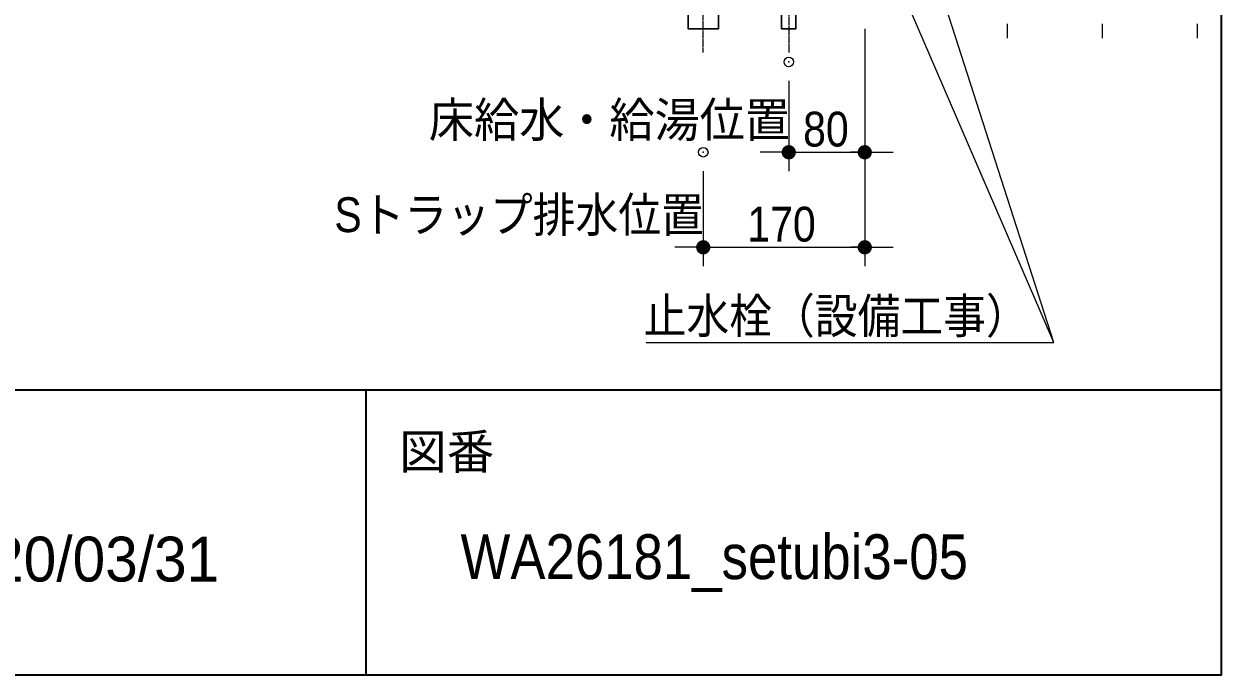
# Model space of a CAD drawing. Units: millimetres, scale not verified. Extents: x -6062 to 6062, y -3045 to 3045.
# Drawn here: x 953 to 2212, y -2770 to -2085 of the extents above; entities that cross this region are included whole.
import ezdxf
from ezdxf.enums import TextEntityAlignment as Align

# ---------------------------------------------------------------- set-up
doc = ezdxf.new("R2010")
doc.units = ezdxf.units.MM
doc.header["$LTSCALE"] = 20
doc.header["$PDMODE"] = 32
doc.header["$PDSIZE"] = 10
doc.linetypes.add('USER1', pattern=[2.91, 1.76, -0.4, 0.35, -0.4])
for name, color, linetype, lineweight in [('0-0_1図面枠', 7, 'Continuous', 20), ('0-1_4給排水', 7, 'Continuous', 30), ('0-3_2寸法-1', 7, 'Continuous', 15), ('0-4_0', 7, 'Continuous', 25), ('0-6_2寸法-2', 7, 'Continuous', 15), ('0-7_2寸法-3', 7, 'Continuous', 15)]:
    doc.layers.add(name, color=color, linetype=linetype, lineweight=lineweight)
doc.layers.add('0-5_Defpoints', color=7, linetype='Continuous')
doc.styles.add('ＭＳ Ｐゴシック', font='')
doc.styles.get('ＭＳ Ｐゴシック').set_extended_font_data('MS PGothic')

# ---------------------------------------------------------------- blocks, each defined once
blk = doc.blocks.new('グループ-6')
at = {"layer": '0-1_4給排水', "linetype": 'USER1', "lineweight": 15}
blk.add_line((69100, -42300), (69100, -31100), dxfattribs=at)
at = {"layer": '0-1_4給排水'}
blk.add_lwpolyline([(68780, -41400), (69420, -41400), (69420, -41800), (68780, -41800)], close=True, dxfattribs=at)
blk = doc.blocks.new('_Dot')
at = {"layer": '0-4_0'}
blk.add_line((-10, 0), (-20, 0), dxfattribs=at)
for points in [[(0, 0), (-10, 0), (-9.92, 1.25)], [(0, 0), (-9.92, -1.25), (-10, 0)], [(0, 0), (-9.92, 1.25), (-9.69, 2.49)], [(0, 0), (-9.69, -2.49), (-9.92, -1.25)], [(0, 0), (-9.69, 2.49), (-9.3, 3.68)], [(0, 0), (-9.3, -3.68), (-9.69, -2.49)], [(0, 0), (-9.3, 3.68), (-8.76, 4.82)], [(0, 0), (-8.76, -4.82), (-9.3, -3.68)], [(0, 0), (-8.76, 4.82), (-8.09, 5.88)], [(0, 0), (-8.09, -5.88), (-8.76, -4.82)], [(0, 0), (-8.09, 5.88), (-7.29, 6.85)], [(0, 0), (-7.29, -6.85), (-8.09, -5.88)], [(0, 0), (-7.29, 6.85), (-6.37, 7.71)], [(0, 0), (-6.37, -7.71), (-7.29, -6.85)], [(0, 0), (-6.37, 7.71), (-5.36, 8.44)], [(0, 0), (-5.36, -8.44), (-6.37, -7.71)], [(0, 0), (-5.36, 8.44), (-4.26, 9.05)], [(0, 0), (-4.26, -9.05), (-5.36, -8.44)], [(0, 0), (-4.26, 9.05), (-3.09, 9.51)], [(0, 0), (-3.09, -9.51), (-4.26, -9.05)], [(0, 0), (-3.09, 9.51), (-1.87, 9.82)], [(0, 0), (-1.87, -9.82), (-3.09, -9.51)], [(0, 0), (-1.87, 9.82), (-0.63, 9.98)], [(0, 0), (-0.63, -9.98), (-1.87, -9.82)], [(0, 0), (-0.63, 9.98), (0.63, 9.98)], [(0, 0), (0.63, -9.98), (-0.63, -9.98)], [(0, 0), (0.63, 9.98), (1.87, 9.82)], [(0, 0), (1.87, 9.82), (3.09, 9.51)], [(0, 0), (3.09, 9.51), (4.26, 9.05)], [(0, 0), (4.26, 9.05), (5.36, 8.44)], [(0, 0), (5.36, 8.44), (6.37, 7.71)], [(0, 0), (6.37, 7.71), (7.29, 6.85)], [(0, 0), (7.29, 6.85), (8.09, 5.88)], [(0, 0), (8.09, 5.88), (8.76, 4.82)], [(0, 0), (8.76, 4.82), (9.3, 3.68)], [(0, 0), (9.3, 3.68), (9.69, 2.49)], [(0, 0), (9.69, 2.49), (9.92, 1.25)], [(0, 0), (9.92, 1.25), (10, 0)], [(0, 0), (1.87, -9.82), (0.63, -9.98)], [(0, 0), (3.09, -9.51), (1.87, -9.82)], [(0, 0), (4.26, -9.05), (3.09, -9.51)], [(0, 0), (5.36, -8.44), (4.26, -9.05)], [(0, 0), (6.37, -7.71), (5.36, -8.44)], [(0, 0), (7.29, -6.85), (6.37, -7.71)], [(0, 0), (8.09, -5.88), (7.29, -6.85)], [(0, 0), (8.76, -4.82), (8.09, -5.88)], [(0, 0), (9.3, -3.68), (8.76, -4.82)], [(0, 0), (9.69, -2.49), (9.3, -3.68)], [(0, 0), (9.92, -1.25), (9.69, -2.49)], [(0, 0), (10, 0), (9.92, -1.25)]]:
    blk.add_solid(points, dxfattribs=at)
blk = doc.blocks.new('グループ-19')
at = {"layer": '0-1_4給排水', "linetype": 'USER1', "lineweight": 15}
blk.add_line((70900, -40100), (70900, -42300), dxfattribs=at)
at = {"layer": '0-1_4給排水'}
blk.add_lwpolyline([(70700, -40600), (70700, -41200), (71100, -41200), (71100, -40600)], dxfattribs=at)
for points in [[(70300, -41200), (71500, -41200), (71500, -41400), (70300, -41400)], [(70750, -41400), (71050, -41400), (71050, -41800), (70750, -41800)]]:
    blk.add_lwpolyline(points, close=True, dxfattribs=at)
blk = doc.blocks.new('グループ-2')
at = {"layer": '0-0_1図面枠', "lineweight": 35}
for p, q in [((-80000, -49400), (80000, -49400)), ((62000, -49400), (62000, -55400))]:
    blk.add_line(p, q, dxfattribs=at)
blk.add_lwpolyline([(-80000, 55400), (80000, 55400), (80000, -55400), (-80000, -55400)], close=True, dxfattribs=at)

msp = doc.modelspace()

# ---------------------------------------------------------------- linework, layer by layer
at = {"layer": '0-3_2寸法-1'}
for p, q in [((1837.5, -2090), (1837.5, -2240)), ((1757.5, -2145), (1757.5, -2240)), ((1772.51, -2220), (1822.49, -2220)), ((1667.5, -2240), (1667.5, -2340)), ((1837.5, -2240), (1837.5, -2340)), ((1682.51, -2320), (1822.49, -2320))]:
    msp.add_line(p, q, dxfattribs=at)
at = {"layer": '0-5_Defpoints'}
for p in [(1757.5, -2125), (1667.5, -2220), (1837.5, -2220), (1837.5, -2320)]:
    msp.add_point(p, dxfattribs=at)
at = {"layer": '0-6_2寸法-2'}
for p, q in [((1837.5, -2090), (1837.5, -2240)), ((1987.5, -2085.01), (1987.5, -2100.01)), ((2087.5, -2085.01), (2087.5, -2100.01)), ((2187.5, -2085.01), (2187.5, -2100.01)), ((1757.5, -2145), (1757.5, -2240)), ((1742.49, -2220), (1727.49, -2220)), ((1757.5, -2220), (1837.5, -2220)), ((1852.51, -2220), (1867.51, -2220)), ((1667.5, -2240), (1667.5, -2340)), ((1837.5, -2240), (1837.5, -2340)), ((1652.49, -2320), (1637.49, -2320)), ((1667.5, -2320), (1837.5, -2320)), ((1852.51, -2320), (1867.51, -2320))]:
    msp.add_line(p, q, dxfattribs=at)
at = {"layer": '0-7_2寸法-3'}
msp.add_line((2036.47, -2420), (1791.62, -1659.9), dxfattribs=at)
msp.add_lwpolyline([(1607.28, -2420), (2036.47, -2420), (1796.75, -1864.9)], dxfattribs=at)

# ---------------------------------------------------------------- block references
at = {"layer": '0-0_1図面枠', "xscale": 0.05, "yscale": 0.05}
msp.add_blockref('グループ-2', (-1787.5, 0), dxfattribs=at)
at = {"layer": '0-1_4給排水', "xscale": 0.05, "yscale": 0.05}
for name in ['グループ-6', 'グループ-19']:
    msp.add_blockref(name, (-1787.5, 0), dxfattribs=at)
at = {"layer": '0-3_2寸法-1', "xscale": 0.7503418, "yscale": 0.7503418, "rotation": 180}
for p in [(1757.5, -2220), (1667.5, -2320)]:
    msp.add_blockref('_Dot', p, dxfattribs=at)
at = {"layer": '0-3_2寸法-1', "xscale": 0.7503418, "yscale": 0.7503418}
for p in [(1837.5, -2220), (1837.5, -2320)]:
    msp.add_blockref('_Dot', p, dxfattribs=at)
at = {"layer": '0-6_2寸法-2', "xscale": 0.7503418, "yscale": 0.7503418}
for p in [(1757.5, -2220), (1667.5, -2320)]:
    msp.add_blockref('_Dot', p, dxfattribs=at)
at = {"layer": '0-6_2寸法-2', "xscale": 0.7503418, "yscale": 0.7503418, "rotation": 180}
for p in [(1837.5, -2220), (1837.5, -2320)]:
    msp.add_blockref('_Dot', p, dxfattribs=at)

# ---------------------------------------------------------------- texts
at = {"layer": '0-0_1図面枠', "style": 'ＭＳ Ｐゴシック'}
for s, height, p in [('図番', 36.66, (1347.49, -2564.21)), ('2020/03/31', 47.17, (849.28, -2685.74))]:
    msp.add_text(s, height=height, dxfattribs=at).set_placement(p, align=Align.BOTTOM_LEFT)
at = {"layer": '0-0_1図面枠', "style": 'ＭＳ Ｐゴシック', "width": 0.9}
msp.add_text('WA26181_setubi3-05', height=47.17, dxfattribs=at).set_placement((1412.02, -2683.26), align=Align.BOTTOM_LEFT)
at = {"layer": '0-3_2寸法-1', "style": 'ＭＳ Ｐゴシック', "width": 0.9}
for s, p in [('80', (1772.62, -2224.96)), ('170', (1713.89, -2324.96))]:
    msp.add_text(s, height=36.66, dxfattribs=at).set_placement(p, align=Align.BOTTOM_LEFT)
at = {"layer": '0-6_2寸法-2', "style": 'ＭＳ Ｐゴシック'}
for s, width, p in [('床給水・給湯位置', 0.95, (1378.69, -2215.12)), ('Sトラップ排水位置', 0.9, (1279.21, -2315.02))]:
    msp.add_text(s, height=36.66, dxfattribs=dict(at, width=width)).set_placement(p, align=Align.BOTTOM_LEFT)
at = {"layer": '0-7_2寸法-3', "style": 'ＭＳ Ｐゴシック', "width": 0.9}
msp.add_text('止水栓（設備工事）', height=36.69, dxfattribs=at).set_placement((1604.77, -2421.47), align=Align.BOTTOM_LEFT)

doc.saveas('drawing.dxf')
